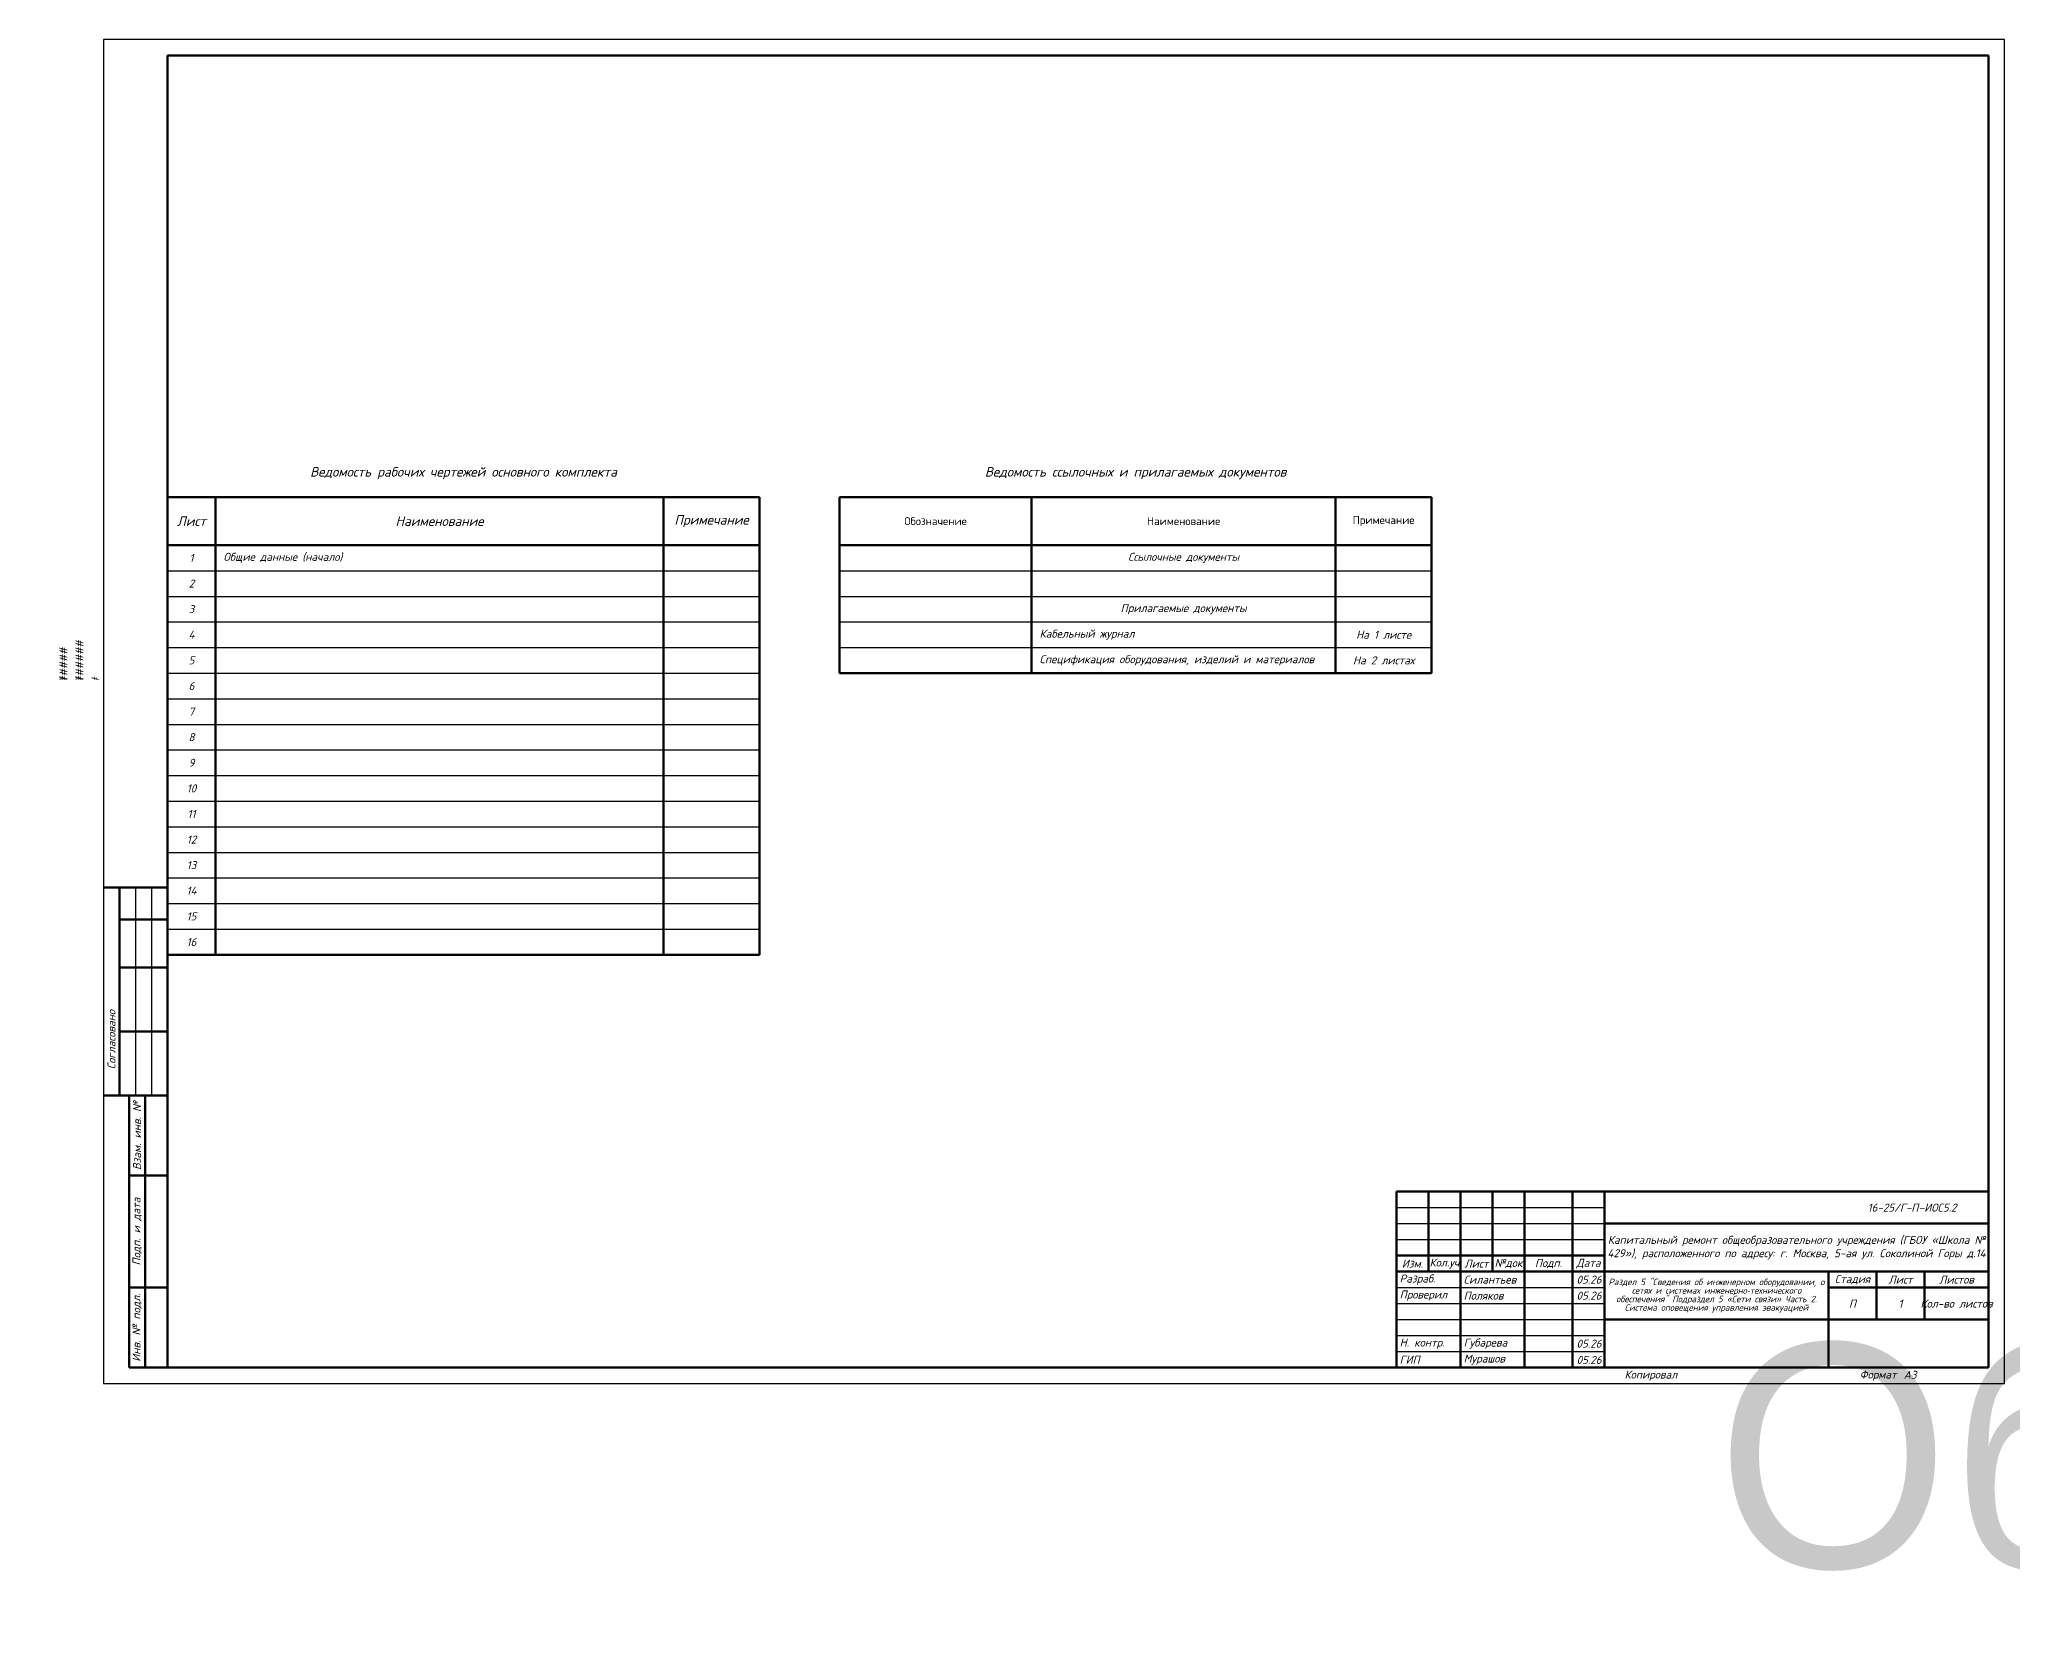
# Paper-space layout 'Общие данные' of a CAD drawing. Extents: x -20 to 1163, y -78 to 420.
# Drawn here: x -20 to 596, y -78 to 420 of the extents above; entities that cross this region are included whole.
import ezdxf
from ezdxf.enums import TextEntityAlignment as Align

# ---------------------------------------------------------------- set-up
doc = ezdxf.new("R2018")
doc.units = 0
doc.header["$LTSCALE"] = 100
doc.set_wipeout_variables(frame=1)
doc.styles.add('BDG_T_R', font='GOST_Common.ttf')
doc.styles.add('ISOCPEUR', font='isocpeui.ttf', dxfattribs={"height": 250})
doc.styles.get("Standard").update_dxf_attribs({"font": 'arial.ttf'})

# ---------------------------------------------------------------- blocks, each defined once
blk = doc.blocks.new('*U250')
at = {"linetype": 'Continuous', "lineweight": 25}
for p, q in [((594, 420), (0, 420)), ((0, 420), (0, 0)), ((594, 0), (594, 420)), ((10, 155), (10, 90)), ((15, 155), (15, 90)), ((404, 55), (469, 55)), ((404, 50), (469, 50)), ((404, 45), (469, 45)), ((404, 30), (469, 30)), ((404, 25), (469, 25)), ((404, 20), (469, 20)), ((404, 15), (469, 15)), ((404, 10), (469, 10)), ((0, 0), (594, 0))]:
    blk.add_line(p, q, dxfattribs=at)
at = {"linetype": 'Continuous', "lineweight": 60}
for p, q in [((589, 415), (20, 415)), ((20, 415), (20, 5)), ((589, 5), (589, 415)), ((20, 155), (0, 155)), ((5, 155), (5, 90)), ((20, 145), (5, 145)), ((20, 130), (5, 130)), ((20, 110), (5, 110)), ((20, 90), (0, 90)), ((8, 90), (8, 5)), ((13, 90), (13, 5)), ((8, 65), (20, 65)), ((404, 60), (589, 60)), ((404, 5), (404, 60)), ((414, 60), (414, 35)), ((424, 60), (424, 5)), ((434, 60), (434, 35)), ((444, 60), (444, 5)), ((459, 60), (459, 5)), ((469, 5), (469, 60)), ((589, 5), (589, 60)), ((469, 50), (589, 50)), ((404, 40), (469, 40)), ((404, 35), (589, 35)), ((539, 35), (539, 5)), ((554, 35), (554, 20)), ((569, 35), (569, 20)), ((8, 30), (20, 30)), ((539, 30), (589, 30)), ((469, 20), (589, 20)), ((8, 5), (20, 5)), ((20, 5), (589, 5))]:
    blk.add_line(p, q, dxfattribs=at)
at = {"linetype": 'Continuous', "lineweight": 40}
blk.add_line((539, 5), (539, 35), dxfattribs=at)
at = {"linetype": 'Continuous', "rotation": 90, "style": 'ISOCPEUR'}
for s, insert, char_height, width, attachment_point in [('########################', (-12.5, 176), 2.5, 19, 4), ('#########################', (-7.5, 176), 2.5, 19, 4), ('#####', (-12.5, 215), 2.5, 10, 5), ('#####', (-7.5, 215), 2.5, 10, 5), ('#####', (-2.5, 215), 2.5, 10, 5), ('Согласовано', (-17.5, 172.5), 3, 35, 5), ('Гл. спец ВК', (-12.5, 156), 2.5, 19, 4), ('Гл. спец ЭОМ', (-7.5, 156), 2.5, 19, 4), ('######################', (-7.5, 111), 2.5, 19, 4), ('########################', (-2.5, 111), 2.5, 19, 4), ('#####', (-12.5, 150), 2.5, 10, 5), ('#####', (-7.5, 150), 2.5, 10, 5), ('#####', (-2.5, 150), 2.5, 10, 5), ('######', (-12.5, 111), 2.5, 19, 4), ('Согласовано', (2.5, 107.5), 2.5, 35, 5), ('Гл. констр. ', (-7.5, 91), 2.5, 19, 4), ('Гл. спец ОВ', (-2.5, 91), 2.5, 19, 4), ('ГАП', (-12.5, 91), 2.5, 19, 4), ('Взам. инв. №', (10.5, 77.5), 2.5, 25, 5), ('Подп. и дата', (10.5, 47.5), 2.5, 35, 5), ('Инв. № подл.', (10.5, 17.5), 2.5, 25, 5)]:
    blk.add_mtext(s, dxfattribs=dict(at, insert=insert, char_height=char_height, width=width, attachment_point=attachment_point))
at = {"linetype": 'Continuous', "char_height": 2.5, "style": 'ISOCPEUR'}
for s, insert, width, attachment_point in [('16-25/Г-П–ИОС5.2', (579, 55), 110, 6), ('Капитальный ремонт общеобразовательного учреждения (ГБОУ «Школа № 429»), расположенного по адресу: г. Москва, 5-ая ул. Соколиной Горы д.14', (529, 42.5), 120, 5), ('Разраб.', (405, 32.5), 19, 4), ('Силантьев', (425, 32.5), 19, 4), ('05.26', (460.27, 32.5), 10, 4), ('Проверил', (405, 27.5), 19, 4), ('Поляков', (425, 27.5), 19, 4), ('05.26', (460.27, 27.5), 10, 4), ('П', (546.5, 25), 15, 5), ('Н. контр.', (405, 12.5), 19, 4), ('Губарева', (425, 12.5), 19, 4), ('05.26', (460.27, 12.5), 10, 4), ('ГИП', (405, 7.5), 19, 4), ('Мурашов', (425, 7.5), 19, 4), ('05.26', (460.29, 7.41), 10, 4), ('Копировал', (483.5, 2.5), 25, 5), ('Формат', (554.5, 2.5), 16, 5)]:
    blk.add_mtext(s, dxfattribs=dict(at, insert=insert, width=width, attachment_point=attachment_point))
at = {"char_height": 2.5, "attachment_point": 5, "style": 'ISOCPEUR'}
for s, insert, width in [('Изм.', (409, 37.5), 10), ('Кол.уч', (419, 37.5), 10), ('Лист', (429, 37.5), 10), ('№док', (439, 37.5), 10), ('Подп.', (451.5, 37.5), 15), ('Дата', (464, 37.5), 10), ('Стадия', (546.5, 32.5), 15), ('Лист', (561.5, 32.5), 15), ('Листов', (579, 32.5), 20)]:
    blk.add_mtext(s, dxfattribs=dict(at, insert=insert, width=width))
at = {"linetype": 'Continuous', "insert": (504, 27.5), "char_height": 2, "width": 70, "attachment_point": 5, "line_spacing_factor": 0.8, "style": 'ISOCPEUR'}
blk.add_mtext('Раздел 5 "Сведения об инженерном оборудовании, о сетях и системах инженерно‐технического обеспечения" Подраздел 5 «Сети связи» Часть 2. Система оповещения управления эвакуацией', dxfattribs=at)
at = {"style": 'ISOCPEUR'}
for tag, p in [('Сквозная_нумерация', (604, 411.5)), ('Форма3_номер_листа', (561.5, 25)), ('Форма3_количество_листов', (579, 25))]:
    blk.add_attdef(tag, text='', height=2.5, dxfattribs=at).set_placement(p, align=Align.MIDDLE_CENTER)
blk.add_attdef('Форма3_дополнительный_шифр', text='', height=2.5, dxfattribs=at).set_placement((579, 55), align=Align.MIDDLE_LEFT)
at = {"lineweight": 30, "flags": 104}
blk.add_attdef('Форма3_наименование_чертежа', text='', height=2.5, dxfattribs=at).set_placement((504, 12.5), align=Align.MIDDLE_CENTER)
at = {"style": 'ISOCPEUR', "flags": 8}
blk.add_attdef('Формат', (562.5, 1.5), '', height=2.5, dxfattribs=at)
blk.add_wipeout([(-20, 220), (-0.5, 220), (-0.5, 90), (-20, 90)])
blk = doc.blocks.new('*T61')
at = {"color": 0, "linetype": 'ByBlock', "lineweight": 70, "transparency": 16777216}
for p, q in [((0, 0), (185, 0)), ((0, 0), (0, -55)), ((60, 0), (60, -55)), ((155, 0), (155, -55)), ((185, 0), (185, -55)), ((0, -15), (185, -15)), ((0, -55), (185, -55))]:
    blk.add_line(p, q, dxfattribs=at)
at = {"color": 0, "linetype": 'ByBlock', "lineweight": 25, "transparency": 16777216}
for p, q in [((0, -23), (185, -23)), ((0, -31), (185, -31)), ((0, -39), (185, -39)), ((0, -47), (185, -47))]:
    blk.add_line(p, q, dxfattribs=at)
at = {"transparency": 16777216, "char_height": 2.5}
for s, insert, width, attachment_point, style in [('{\\fISOCPEUR|b0|i0|c204|p34;Примечание}', (170, -7.5), 25, 5, 'BDG_T_R'), ('{\\fISOCPEUR|b0|i0|c204|p34;Обозначение}', (30, -7.5), 55, 5, 'BDG_T_R'), ('{\\fISOCPEUR|b0|i0|c204|p34;Наименование}', (107.5, -7.5), 90, 5, 'BDG_T_R'), ('Ссылочные документы', (107.5, -19), 90, 5, 'ISOCPEUR'), ('Прилагаемые документы', (107.5, -35), 90, 5, 'ISOCPEUR'), ('Кабельный журнал', (62.5, -43), 90, 4, 'ISOCPEUR'), ('На 1 листе', (170, -43), 25, 5, 'ISOCPEUR'), ('Спецификация оборудования, изделий и материалов', (62.5, -51), 90, 4, 'ISOCPEUR'), ('На 2 листах', (170, -51), 25, 5, 'ISOCPEUR')]:
    blk.add_mtext(s, dxfattribs=dict(at, insert=insert, width=width, attachment_point=attachment_point, style=style))
blk = doc.blocks.new('*T62')
at = {"color": 0, "linetype": 'ByBlock', "lineweight": 70, "transparency": 16777216}
for p, q in [((0, 0), (185, 0)), ((0, 0), (0, -143)), ((15, 0), (15, -143)), ((155, 0), (155, -143)), ((185, 0), (185, -143)), ((0, -15), (185, -15)), ((0, -143), (185, -143))]:
    blk.add_line(p, q, dxfattribs=at)
at = {"color": 0, "linetype": 'ByBlock', "lineweight": 25, "transparency": 16777216}
for p, q in [((0, -23), (185, -23)), ((0, -31), (185, -31)), ((0, -39), (185, -39)), ((0, -47), (185, -47)), ((0, -55), (185, -55)), ((0, -63), (185, -63)), ((0, -71), (185, -71)), ((0, -79), (185, -79)), ((0, -87), (185, -87)), ((0, -95), (185, -95)), ((0, -103), (185, -103)), ((0, -111), (185, -111)), ((0, -119), (185, -119)), ((0, -127), (185, -127)), ((0, -135), (185, -135))]:
    blk.add_line(p, q, dxfattribs=at)
at = {"transparency": 16777216, "style": 'ISOCPEUR'}
for s, insert, char_height, width, attachment_point in [('Лист', (7.5, -7.5), 3, 10, 5), ('Наименование', (85, -7.5), 3, 135, 5), ('Примечание', (170, -7.5), 3, 25, 5), ('1', (7.5, -19), 2.5, 10, 5), ('Общие данные (начало)', (17.5, -19), 2.5, 135, 4), ('2', (7.5, -27), 2.5, 10, 5), ('3', (7.5, -35), 2.5, 10, 5), ('4', (7.5, -43), 2.5, 10, 5), ('5', (7.5, -51), 2.5, 10, 5), ('6', (7.5, -59), 2.5, 10, 5), ('7', (7.5, -67), 2.5, 10, 5), ('8', (7.5, -75), 2.5, 10, 5), ('9', (7.5, -83), 2.5, 10, 5), ('10', (7.5, -91), 2.5, 10, 5), ('11', (7.5, -99), 2.5, 10, 5), ('12', (7.5, -107), 2.5, 10, 5), ('13', (7.5, -115), 2.5, 10, 5), ('14', (7.5, -123), 2.5, 10, 5), ('15', (7.5, -131), 2.5, 10, 5), ('16', (7.5, -139), 2.5, 10, 5)]:
    blk.add_mtext(s, dxfattribs=dict(at, insert=insert, char_height=char_height, width=width, attachment_point=attachment_point))

psp = doc.layouts.new('Общие данные')

# ---------------------------------------------------------------- block references
ref = psp.add_blockref('*U250', (0, 0))
ref.add_attrib('Формат', 'А3', (562.5, 1.5), dxfattribs={"height": 2.5, "style": 'ISOCPEUR'})
ref.add_attrib('Форма3_номер_листа', '1', dxfattribs={"height": 2.5, "style": 'ISOCPEUR'}).set_placement((561.5, 25), align=Align.MIDDLE_CENTER)
lines = psp.add_mtext('Общие данные', dxfattribs={"insert": (504, 12.5), "char_height": 70, "attachment_point": 1})
ref.add_attrib('Форма3_наименование_чертежа', '', (504, 12.5), dxfattribs={"flags": 104}).embed_mtext(lines)
ref.add_attrib('Форма3_количество_листов', 'Кол-во листов', dxfattribs={"height": 2.5, "style": 'ISOCPEUR'}).set_placement((579, 25), align=Align.MIDDLE_CENTER)

# ---------------------------------------------------------------- next in the draw order: block references
for name, p in [('*T62', (20, 277)), ('*T61', (230, 277))]:
    psp.add_blockref(name, p)

# ---------------------------------------------------------------- next in the draw order: texts
at = {"insert": (112.5, 284.5), "char_height": 3, "width": 184.8, "attachment_point": 5, "style": 'ISOCPEUR'}
psp.add_mtext('Ведомость рабочих чертежей основного комплекта', dxfattribs=at)
at = {"lineweight": 15, "insert": (322.5, 284.5), "char_height": 3, "width": 185, "attachment_point": 5, "style": 'ISOCPEUR'}
psp.add_mtext('Ведомость ссылочных и прилагаемых документов', dxfattribs=at)

doc.saveas('drawing.dxf')
